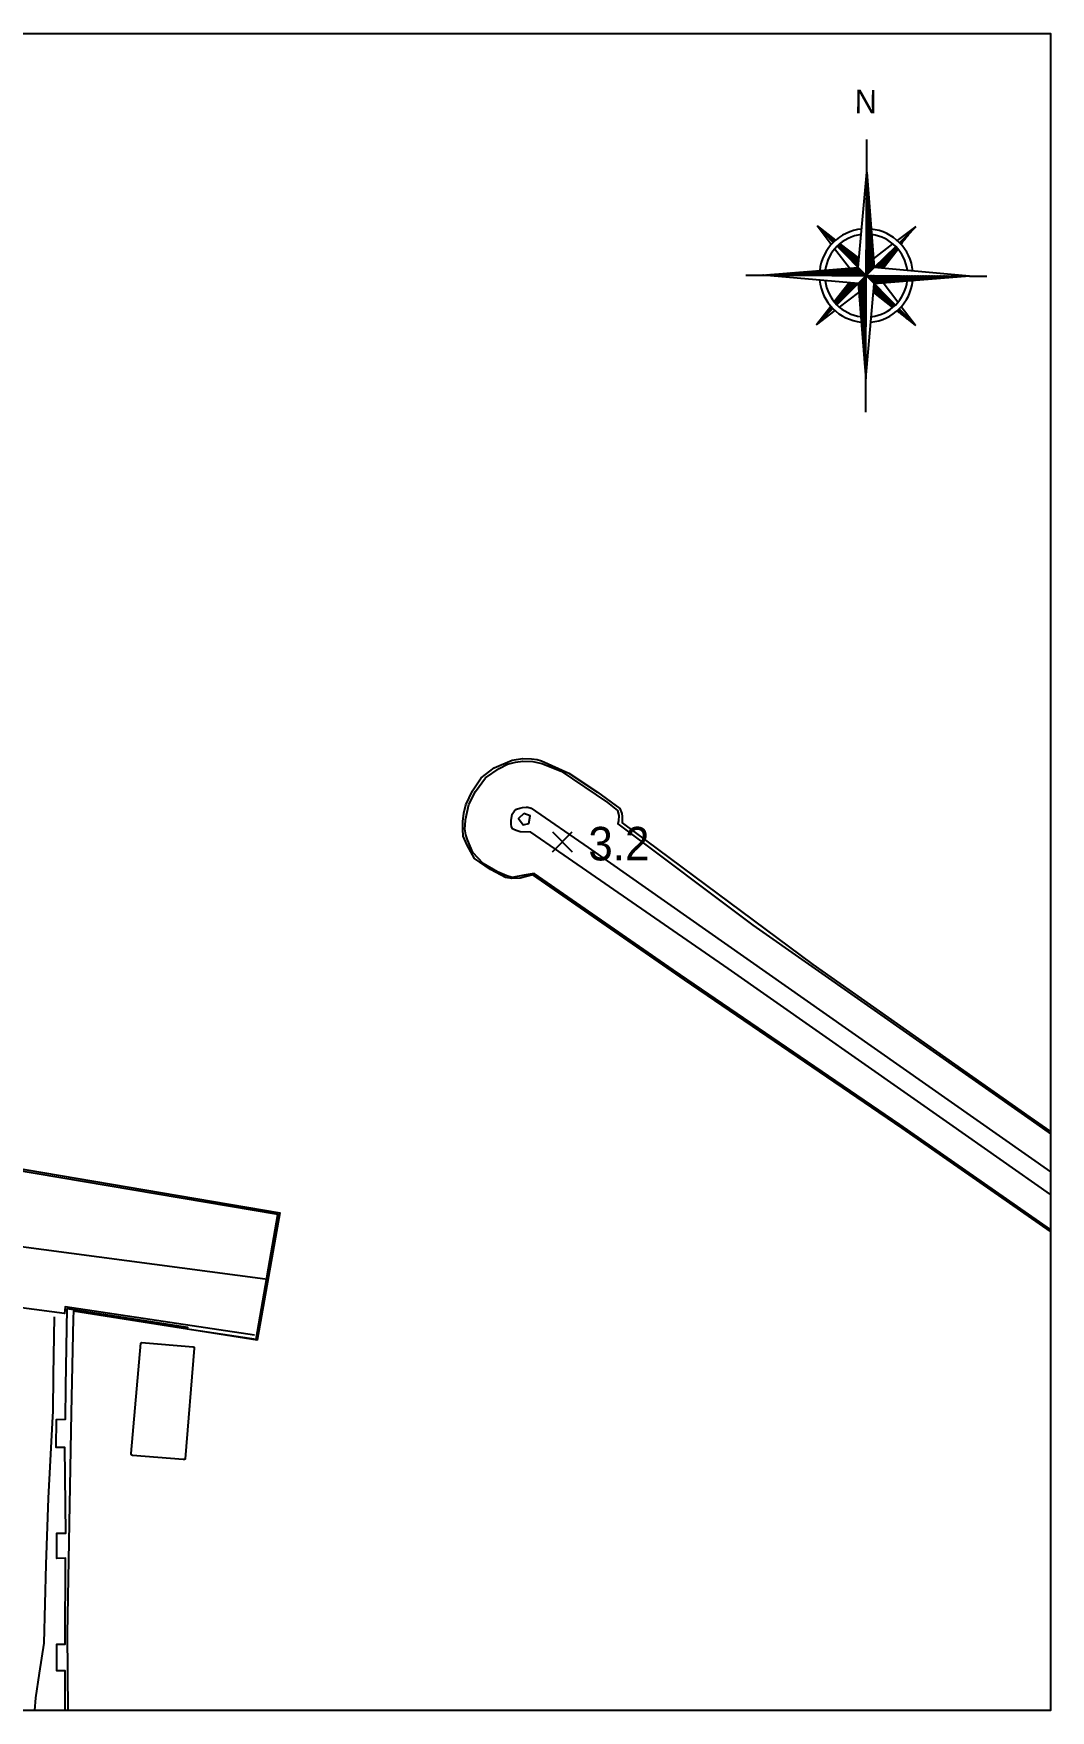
# Model space of a CAD drawing. Header units: millimetres. Extents: x 1017314 to 1767314, y 895264 to 1556514.
# Drawn here: x 1494473 to 1767314, y 895264 to 1345264 of the extents above; entities that cross this region are included whole.
import ezdxf

# ---------------------------------------------------------------- set-up
doc = ezdxf.new("R2010")
doc.units = ezdxf.units.MM
doc.header["$LTSCALE"] = 1000
for name, color, linetype in [('A0013110', 1, 'Continuous'), ('C0052221', 1, 'Continuous'), ('C0052231', 1, 'Continuous'), ('C0052232', 1, 'Continuous'), ('C0536117', 7, 'Continuous'), ('E0082122', 5, 'Continuous'), ('F0027132', 7, 'Continuous'), ('F0027217', 7, 'Continuous'), ('x', 9, 'Continuous')]:
    doc.layers.add(name, color=color, linetype=linetype)
doc.styles.add('HIST', font='H2GPRM.TTF')
doc.styles.add('ROMANS', font='H2GPRM.TTF')
pattern_1 = [(134.72400333, (-19916.12662, -17055.15711), (-0.04569057837, -0.04525249757), [])]

# ---------------------------------------------------------------- blocks, each defined once
blk = doc.blocks.new('F0027217')
at = {"layer": 'F0027217', "color": 0}
for p, q in [((-2.652, 2.652), (2.652, -2.652)), ((-2.652, -2.652), (2.652, 2.652))]:
    blk.add_line(p, q, dxfattribs=at)
blk = doc.blocks.new('ns')
h = blk.add_hatch()
h.set_pattern_fill('ANSI31', color=256, scale=0.020254, angle=210.907, style=0)
h.set_pattern_definition(pattern_1)
h.paths.add_polyline_path([(0, 0), (0.07, 15.41), (1.2, 1.19)])
h = blk.add_hatch()
h.set_pattern_fill('ANSI31', color=256, scale=0.020254, angle=210.907, style=0)
h.set_pattern_definition(pattern_1)
h.paths.add_polyline_path([(-3.93, 4.76, 0.022421), (-4.35, 4.39), (-1.19, 1.2), (-1.07, 2.53)])
h.paths.add_polyline_path([(-7.34, 7.42), (-4.91, 4.96, -0.016035), (-4.59, 5.27)])
h = blk.add_hatch()
h.set_pattern_fill('ANSI31', color=256, scale=0.020254, angle=210.907, style=0)
h.set_pattern_definition(pattern_1)
h.paths.add_polyline_path([(4.76, 3.93, 0.022421), (4.39, 4.35), (1.2, 1.19), (2.53, 1.07)])
h.paths.add_polyline_path([(7.42, 7.34), (4.96, 4.91, -0.016035), (5.27, 4.59)])
h = blk.add_hatch()
h.set_pattern_fill('ANSI31', color=256, scale=0.020254, angle=210.907, style=0)
h.set_pattern_definition(pattern_1)
h.paths.add_polyline_path([(0, 0), (-1.19, 1.2), (-15.41, 0.07)])
h = blk.add_hatch()
h.set_pattern_fill('ANSI31', color=256, scale=0.020254, angle=210.907, style=0)
h.set_pattern_definition(pattern_1)
h.paths.add_polyline_path([(-1.2, -1.19), (-2.53, -1.07), (-4.76, -3.93, 0.022421), (-4.39, -4.35)])
h.paths.add_polyline_path([(-7.42, -7.34), (-4.96, -4.91, -0.016035), (-5.27, -4.59)])
h = blk.add_hatch()
h.set_pattern_fill('ANSI31', color=256, scale=0.020254, angle=210.907, style=0)
h.set_pattern_definition(pattern_1)
h.paths.add_polyline_path([(0, 0), (-1.2, -1.19), (-0.07, -15.41)])
h = blk.add_hatch()
h.set_pattern_fill('ANSI31', color=256, scale=0.020254, angle=210.907, style=0)
h.set_pattern_definition(pattern_1)
h.paths.add_polyline_path([(0, 0), (1.19, -1.2), (15.41, -0.07)])
h = blk.add_hatch()
h.set_pattern_fill('ANSI31', color=256, scale=0.020254, angle=210.907, style=0)
h.set_pattern_definition(pattern_1)
h.paths.add_polyline_path([(1.19, -1.2), (1.07, -2.53), (3.93, -4.76, 0.022421), (4.35, -4.39)])
h.paths.add_polyline_path([(7.34, -7.42), (4.91, -4.96, -0.016035), (4.59, -5.27)])
for p, q in [((-1.19, 1.2), (0.07, 15.41)), ((0, 0), (0.07, 15.41)), ((0.07, 15.41), (1.2, 1.19)), ((-7.34, 7.42), (-4.91, 4.96)), ((-7.34, 7.42), (-4.59, 5.27)), ((-5.22, 4.64), (-7.34, 7.42)), ((4.64, 5.22), (7.42, 7.34)), ((4.96, 4.91), (7.42, 7.34)), ((-2.52, 1.09), (-4.72, 3.98)), ((-4.35, 4.39), (4.35, -4.39)), ((-3.93, 4.76), (-1.07, 2.53)), ((1.09, 2.52), (3.98, 4.72)), ((1.2, 1.19), (4.39, 4.35)), ((4.76, 3.93), (2.53, 1.07)), ((-15.41, 0.07), (-1.19, 1.2)), ((-15.41, 0.07), (15.41, -0.07)), ((-1.2, -1.19), (-15.41, 0.07)), ((-4.39, -4.35), (0, 0)), ((-0.07, -15.41), (0, 0)), ((1.2, 1.19), (0, 0)), ((15.41, -0.07), (1.2, 1.19)), ((-2.53, -1.07), (-4.76, -3.93)), ((-1.2, -1.19), (-0.07, -15.41)), ((-0.07, -15.41), (1.19, -1.2)), ((15.41, -0.07), (1.19, -1.2)), ((4.72, -3.98), (2.52, -1.09)), ((-5.27, -4.59), (-7.42, -7.34)), ((-7.42, -7.34), (-4.96, -4.91)), ((-3.98, -4.72), (-1.09, -2.52)), ((1.07, -2.53), (3.93, -4.76)), ((4.91, -4.96), (7.34, -7.42)), ((7.34, -7.42), (5.22, -4.64)), ((-7.42, -7.34), (-4.64, -5.22)), ((4.59, -5.27), (7.34, -7.42))]:
    blk.add_line(p, q)
at = {"ltscale": 10}
for points in [[(0.08, 15.34), (0.08, 20.29)], [(-17.97, 0.07), (-15.41, 0.07)], [(15.41, -0.07), (17.97, -0.07)], [(-0.07, -20.36), (-0.07, -15.41)]]:
    blk.add_lwpolyline(points, dxfattribs=at)
for radius, start, end in [(6.98, 95.5602, 173.8878), (6.17, 96.9693, 172.4787), (6.98, 5.5602, 83.8878), (6.17, 6.9693, 82.4787), (6.98, 185.5602, 263.8878), (6.17, 186.9693, 262.4787), (6.98, 275.5602, 353.8878), (6.17, 276.9693, 352.4787)]:
    blk.add_arc((0, 0), radius, start, end)
at = {"color": 3, "style": 'ROMANS'}
blk.add_text('N', height=3.5, rotation=179.724, dxfattribs=at).set_placement((1.59, 27.69))

msp = doc.modelspace()

# ---------------------------------------------------------------- linework, layer by layer
at = {"elevation": 0}
msp.add_lwpolyline([(1017314.291, 1345263.706), (1767314.291, 1345263.706), (1767314.291, 895263.706), (1017314.291, 895263.706)], close=True, dxfattribs=at)
at = {"layer": 'A0013110', "elevation": 0}
for points in [[(1391226.456, 1073178.828), (1410739.099, 1053197.623), (1425868.099, 1040232.623), (1435340.099, 1033590.623), (1437791.099, 1026810.623), (1556578.099, 1011078.623)], [(1553757.099, 995960.623), (1502930.099, 1003612.623), (1502760.099, 1001782.623), (1447043.099, 1009156.623), (1438270.099, 1010518.623), (1437900.099, 1010362.623), (1433724.099, 1005098.623), (1430116.099, 998656.623), (1427308.099, 992812.623), (1422292.099, 977781.623), (1420079.099, 970801.623), (1417532.099, 961906.623), (1414642.099, 946449.623), (1412874.099, 936244.623), (1411001.099, 917373.623), (1410907.099, 912096.623), (1411006.099, 902734.623), (1411310.171, 895263.706)], [(1500048.099, 1000930.623), (1499776.099, 985213.623), (1499608.099, 975528.623), (1499538.099, 974177.623), (1498407.099, 952229.623), (1497797.099, 934430.623), (1497203.099, 913300.623), (1495978.099, 905313.623), (1494956.099, 898643.623), (1494770.518, 895263.706)]]:
    msp.add_lwpolyline(points, dxfattribs=at)
at = {"layer": 'C0052221', "elevation": 0}
for points in [[(1503534.099, 1003162.623), (1535785.099, 998157.623), (1535701.099, 997665.623), (1554193.099, 994872.623), (1559998.099, 1028370.623), (1442945.099, 1048104.623), (1439304.099, 1026609.623)], [(1502963.931, 895263.706), (1502956.099, 905931.623), (1500753.099, 905869.623), (1500708.099, 913042.623), (1502990.099, 913076.623), (1503018.099, 936129.623), (1500701.099, 936067.623), (1500738.099, 942852.623), (1503140.099, 942835.623), (1502883.099, 965852.623), (1500509.099, 965818.623), (1500627.099, 973380.623), (1503029.099, 973442.623), (1503099.099, 982206.623), (1503534.099, 1003162.623)]]:
    msp.add_lwpolyline(points, dxfattribs=at)
at = {"layer": 'C0052231', "elevation": 0}
msp.add_lwpolyline([(1767314.291, 1033730.204), (1740325.099, 1052659.623), (1680872.099, 1094366.623), (1633050.099, 1127371.623), (1627901.099, 1130986.623), (1625004.099, 1131072.623), (1624204.099, 1131266.623), (1623488.099, 1131559.623), (1622993.099, 1131867.623), (1622732.099, 1132474.623), (1622600.099, 1132986.623), (1622605.099, 1134101.623), (1622857.099, 1135768.623), (1623543.099, 1136652.623), (1624011.099, 1137096.623), (1624903.099, 1137426.623), (1625658.099, 1137596.623), (1626611.099, 1137660.623), (1627135.099, 1137623.623), (1627944.099, 1137391.623), (1643296.099, 1126831.623), (1707152.099, 1082031.623), (1767314.291, 1039837.041)], dxfattribs=at)
at = {"layer": 'C0052232', "elevation": 0}
msp.add_lwpolyline([(1767314.291, 1024353.073), (1726923.099, 1052498.623), (1666047.099, 1094033.623), (1628798.099, 1119839.623), (1626149.099, 1119371.623), (1622849.099, 1118826.623), (1621467.099, 1119277.623), (1618977.099, 1120275.623), (1615127.099, 1122570.623), (1612354.099, 1125488.623), (1610883.099, 1128927.623), (1610488.099, 1130193.623), (1610224.099, 1131868.623), (1610236.099, 1132748.623), (1610336.099, 1134288.623), (1611275.099, 1138375.623), (1613056.099, 1141847.623), (1615739.099, 1145576.623), (1619370.099, 1148004.623), (1621612.099, 1149203.623), (1623797.099, 1149741.623), (1625735.099, 1149994.623), (1628444.099, 1149892.623), (1630868.099, 1149341.623), (1635996.099, 1147297.623), (1648428.099, 1138895.623), (1651154.099, 1136784.623), (1651508.099, 1135402.623), (1651412.099, 1134034.623), (1651274.099, 1133186.623), (1687441.099, 1105973.623), (1762133.099, 1053633.623), (1767314.291, 1050040.613)], dxfattribs=at)
at = {"layer": 'C0536117', "elevation": 0}
msp.add_lwpolyline([(1625991.099, 1135954.623), (1624609.099, 1134618.623), (1625835.099, 1132896.623), (1627401.099, 1133318.623), (1627695.099, 1135330.623)], close=True, dxfattribs=at)
at = {"layer": 'E0082122', "elevation": 0}
for points in [[(1767314.291, 1023765.489), (1727550.099, 1051495.623), (1669153.099, 1091327.623), (1628426.099, 1119473.623), (1624993.099, 1118638.623), (1622772.099, 1118515.623), (1621119.099, 1118790.623), (1617093.099, 1120968.623), (1612743.099, 1123860.623), (1610828.099, 1127429.623), (1609769.099, 1129920.623), (1609609.099, 1131723.623), (1609624.099, 1132714.623), (1609664.099, 1133849.623), (1609941.099, 1136094.623), (1610487.099, 1138299.623), (1612227.099, 1142000.623), (1614575.099, 1145531.623), (1618082.099, 1148183.623), (1622908.099, 1150300.623), (1625681.099, 1150714.623), (1628043.099, 1150626.623), (1629626.099, 1150425.623), (1630790.099, 1150057.623), (1638051.099, 1146741.623), (1645826.099, 1141701.623), (1651777.099, 1137326.623), (1652339.099, 1135970.623), (1652365.099, 1135120.623), (1652358.099, 1134142.623), (1652426.099, 1133488.623), (1703573.099, 1095454.623), (1761800.099, 1054494.623), (1767314.291, 1050661.565)], [(1442614.099, 1048850.623), (1560568.099, 1028817.623), (1554429.099, 994613.623), (1505193.099, 1002380.623), (1505134.099, 1000422.623), (1504541.099, 975165.623), (1503476.099, 915789.623), (1503641.863, 895263.706)], [(1534849.099, 962564.623), (1534652.099, 962567.623), (1521021.099, 963706.623), (1520840.099, 963751.623), (1520725.099, 963834.623), (1520689.099, 964016.623), (1520700.099, 964181.623), (1523229.099, 993805.623), (1523306.099, 993947.623), (1523454.099, 993993.623), (1537306.099, 992860.623), (1537556.099, 992773.623), (1537604.099, 992522.623), (1535155.099, 962829.623), (1535117.099, 962700.623), (1534991.099, 962602.623), (1534849.099, 962564.623)]]:
    msp.add_lwpolyline(points, dxfattribs=at)

# ---------------------------------------------------------------- block references
at = {"layer": 'F0027217', "xscale": 1000, "yscale": 1000, "zscale": 1000}
msp.add_blockref('F0027217', (1636340.099, 1128369.623, 3180), dxfattribs=at)
at = {"layer": 'x', "xscale": 1800, "yscale": 1800, "zscale": 360}
msp.add_blockref('ns', (1717893.627, 1280299.121), dxfattribs=at)

# ---------------------------------------------------------------- texts
at = {"layer": 'F0027132', "style": 'HIST'}
msp.add_text('3.2', height=9000, dxfattribs=at).set_placement((1643340.099, 1123369.623, 0))

doc.saveas('drawing.dxf')
